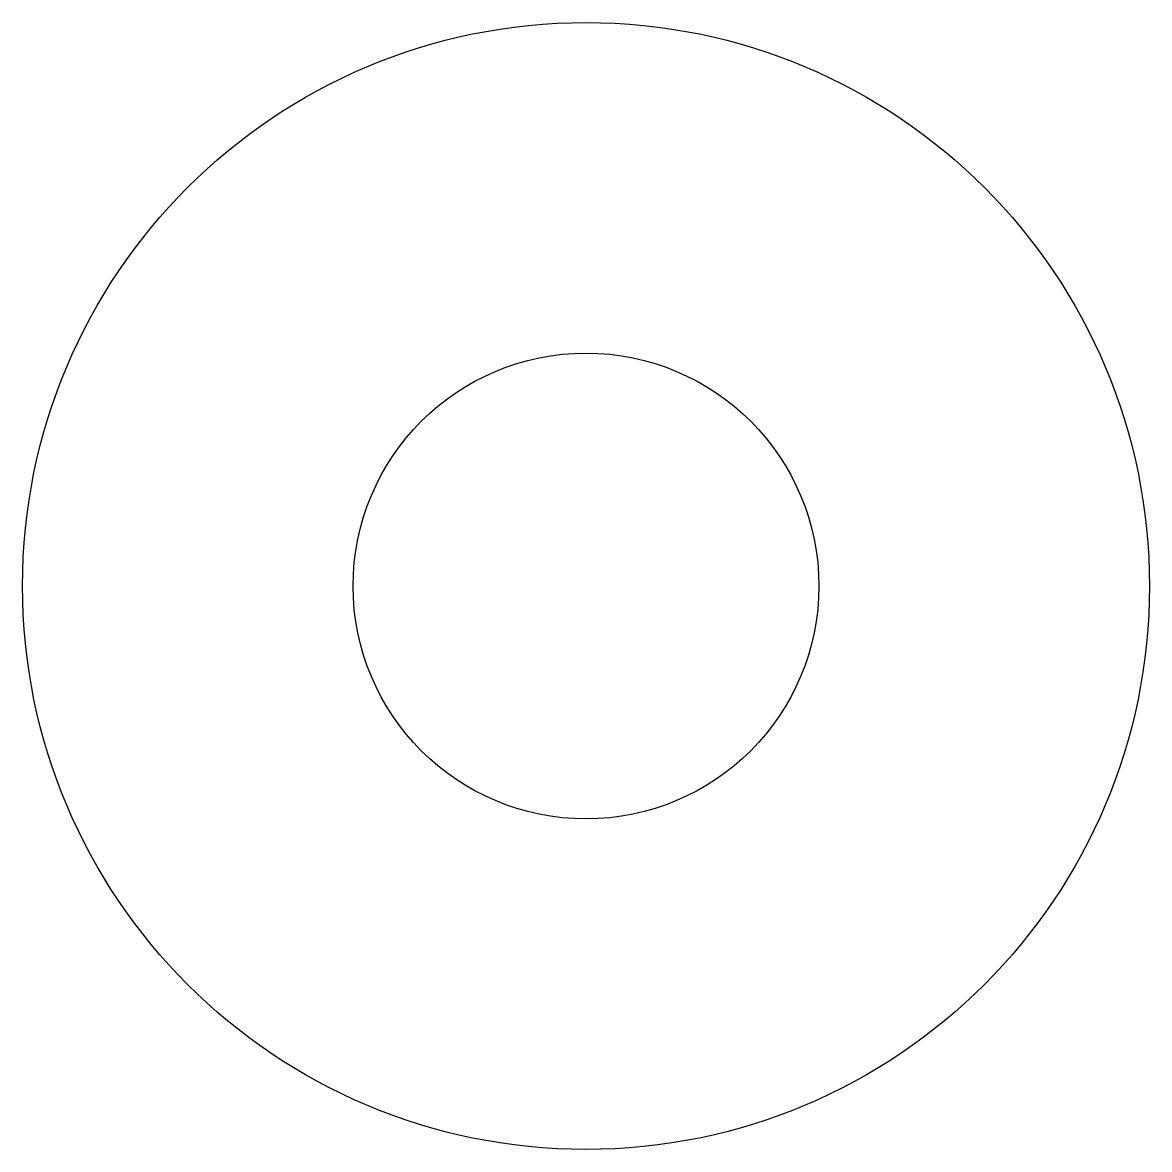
# Model space of a CAD drawing. Extents: x -37.5 to 37.5, y -37.5 to 37.5.
import ezdxf

# ---------------------------------------------------------------- set-up
doc = ezdxf.new("R2010")
doc.units = 0
doc.layers.get('0').update_dxf_attribs({"linetype": 'continuous'})

# ---------------------------------------------------------------- blocks, each defined once
blk = doc.blocks.new('FACEFEAT')
at = {"color": 0}
for radius in [37.5, 15.5]:
    blk.add_circle((0, 0), radius, dxfattribs=at)

msp = doc.modelspace()

# ---------------------------------------------------------------- block references
at = {"color": 0}
msp.add_blockref('FACEFEAT', (0, 0), dxfattribs=at)

doc.saveas('drawing.dxf')
